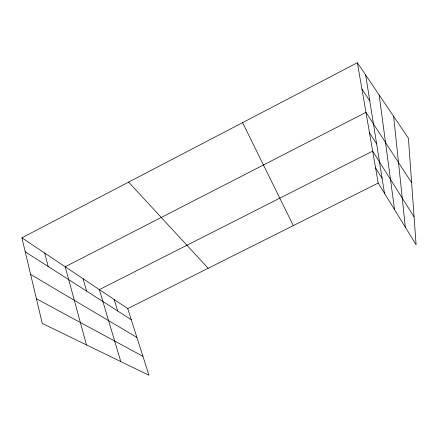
<?xml version="1.0" encoding="UTF-8"?>
<svg xmlns="http://www.w3.org/2000/svg" width="438" height="438" viewBox="0 0 438 438"><rect width="100%" height="100%" fill="white"/><g stroke="black" fill="none" stroke-linecap="round" stroke-linejoin="round"><path stroke-width="0.66" d="M21.9 237.807L127.737 308.604L148.964 375.262L42.272 323.419L21.9 237.807L357.364 62.738L408.402 138.189L416.1 244.716L378.197 183.057L357.364 62.738M127.737 308.604L378.197 183.057M36.398 298.727L142.93 356.318M30.605 274.396L136.919 337.435M25.229 251.795L131.269 319.685M128.613 182.115L208.181 268.28M361.908 88.996L369.787 100.904M411.621 182.728L365.954 112.369L65.196 266.769L86.456 344.887M369.48 132.725L376.631 143.921M414.091 216.914L372.667 151.115L99.349 289.617L120.784 361.569M375.558 167.82L382.111 178.359M242.597 122.635L293.307 225.608M114.17 299.526L117.712 311.007M83.1 278.743L86.631 291.106M44.742 253.087L48.175 266.485M365.67 75.018L384.487 193.284M379.122 94.898L394.567 209.687M393.631 116.355L405.309 227.163"/></g></svg>
